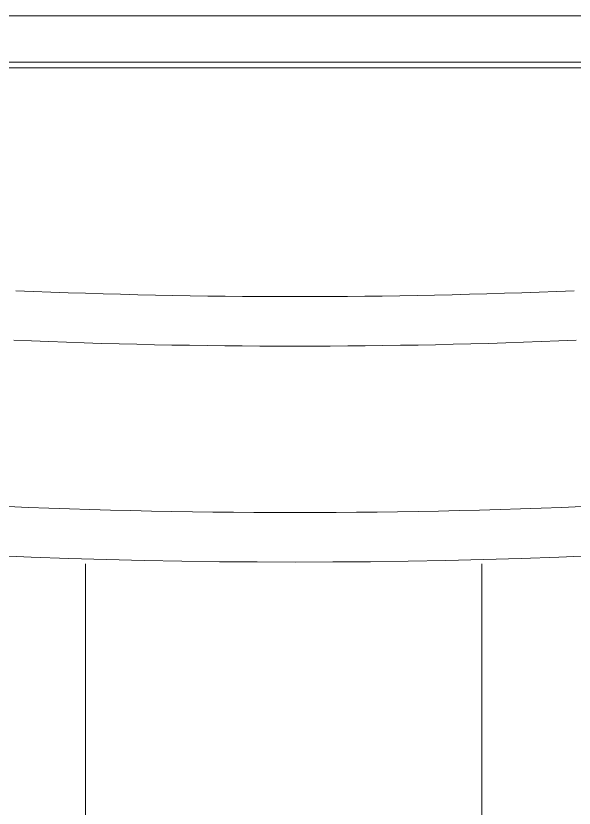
# Model space of a CAD drawing. Header units: millimetres. Extents: x 4664 to 8864, y -38 to 2932.
# Drawn here: x 8242.74 to 8257.45, y 1667.09 to 1687.98 of the extents above; entities that cross this region are included whole.
import ezdxf

# ---------------------------------------------------------------- set-up
doc = ezdxf.new("R2010")
doc.units = ezdxf.units.MM

msp = doc.modelspace()

# ---------------------------------------------------------------- linework, layer by layer
at = {"lineweight": 5}
for p, q in [((8264.301, 1687.975), (8235.89, 1687.975)), ((8237.089, 1686.756), (8263.102, 1686.756)), ((8240.572, 1686.606), (8259.619, 1686.606)), ((8244.575, 1673.533), (8244.575, 1599.907)), ((8255.022, 1673.533), (8255.022, 1599.907))]:
    msp.add_line(p, q, dxfattribs=at)
for radius, start, end in [(182.774, 249.96842, 290.03158), (175.775, 267.60091, 272.39909), (177.081, 267.60091, 272.39909), (181.468, 267.26879, 272.73121)]:
    msp.add_arc((8250.096, 1856.349), radius, start, end, dxfattribs=at)

doc.saveas('drawing.dxf')
